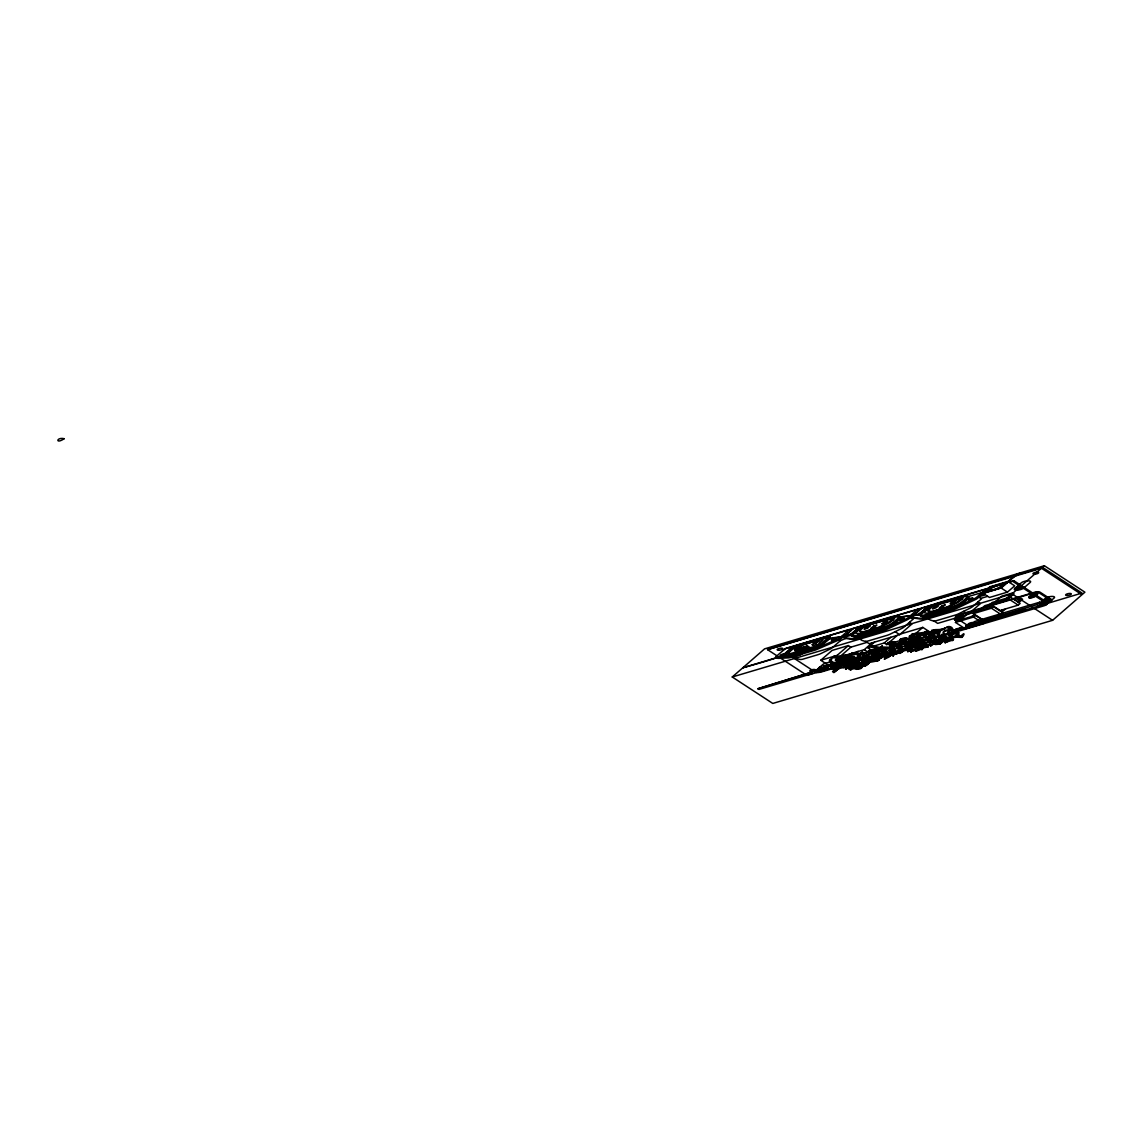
<?xml version="1.0" encoding="UTF-8"?>
<svg xmlns="http://www.w3.org/2000/svg" width="1142" height="1142" viewBox="0 0 1142 1142"><rect width="100%" height="100%" fill="white"/><g stroke="black" fill="none" stroke-linecap="round" stroke-linejoin="round"><path stroke-width="1.5" d="M881.367 654.209L877.955 654.138L883.223 652.767L880.982 653.852L881.895 654.809L890.203 652.482M941.879 640.205L938.738 641.733C938.71 643.517 948.474 637.907 940.594 642.489C938.753 644.745 933.371 640.962 935.369 644.516L939.98 644.088L945.305 640.02L949.373 639.92L945.105 642.718L948.731 641.319A2.698 0.814 -11.2 0 1 950.772 640.79C959.437 637.693 944.377 641.519 952.614 638.15C955.726 636.537 958.666 637.55 961.978 637.35C963.777 635.651 965.661 631.597 961.849 635.423L961.364 636.708C957.01 634.652 954.241 638.278 948.702 638.007M890.275 649.041C895.471 653.838 897.855 648.813 901.852 651.582C896.227 654.68 899.496 650.383 897.883 651.183M936.354 631.883L934.641 633.539L938.881 633.796L937.168 635.237L939.224 638.407C943.877 639.477 937.796 636.308 942.593 636.451M845.922 658.606L844.852 660.775L853.045 660.733L848.634 660.676L850.59 662.146L855.644 663.102L847.421 666.657L858.199 664.673L851.247 665.757L850.833 664.901M835.23 671.225C833.717 674.451 831.091 669.883 835.045 670.768M941.265 642.76L940.18 643.945M851.875 657.564L848.463 656.579L852.846 652.896L847.378 655.722L840.127 656.365L836.972 657.721L833.346 656.778L832.19 657.749L838.742 657.949L846.964 656.15L846.393 657.892L847.207 658.392L857.042 660.076L854.387 660.247L853.759 661.418L855.301 660.704L859.141 661.532L854.473 662.003L851.604 660.947M898.297 651.925L891.445 651.54L889.09 650.298L890.632 648.756L888.091 648.67L895.728 645.316L893.786 647.671L891.388 648.57L894.629 649.284L895.371 650.512L892.701 650.612M859.055 662.274L858.17 663.045L863.067 664.03L856.1 667.927L849.691 668.47L851.704 666.771L848.877 669.312L850.819 669.911L851.889 668.869M841.725 659.105L836.358 659.205L835.273 660.147C840.455 662.517 832.033 664.087 831.076 660.09C833.489 657.292 829.121 659.562 829.263 661.261C832.547 662.06 831.761 665.458 828.393 665.029C815.488 666.914 834.288 665.729 820.998 668.156A12.548 3.797 -11.2 0 1 820.013 667.67L819.142 667.528L820.356 668.398A12.119 3.669 -11.2 0 1 821.755 668.841C824.738 667.984 828.378 665.186 832.404 666.471M920.395 634.452C916.426 638.135 911.502 633.981 909.332 636.265C909.946 638.307 914.928 636.508 914.799 639.948C910.788 641.533 911.002 635.651 914.328 639.334M880.168 648.413C879.897 650.854 868.805 650.183 876.456 652.724C879.454 655.394 878.084 650.712 878.983 649.912M1041.19 604.361C1039.134 607.287 1047.499 602.819 1041.218 604.503C1046.886 601.02 1043.874 606.017 1042.146 604.646M846.236 666.585L842.568 665.044L832.261 665.101L835.23 663.802L840.855 663.987L837.885 662.046L839.413 660.633M836.858 662.303L833.018 663.688L830.006 661.032L830.677 659.534L829.734 660.162M911.202 638.706L910.973 640.02C919.296 641.376 908.161 644.288 908.604 639.706C907.433 638.407 910.145 642.575 907.976 643.788M880.525 647.228A4.896 1.485 -11.2 0 1 878.826 647.3L872.502 645.673L871.746 647.457L879.14 648.428L873.03 650.883L868.534 650.697L878.141 648.442M940.58 630.541L939.795 631.754L939.295 631.212C953.927 625.388 932.714 632.525 932.043 630.784C936.026 629.456 934.713 633.953 931.901 633.796L934.127 632.582M962.263 634.981L963.077 634.367L961.978 637.35M908.275 645.758C913.215 646.829 915.713 643.303 909.118 644.987L907.704 648.513L910.174 646.743M887.662 656.379L890.246 656.008L886.378 657.192L888.176 656.079L887.734 655.251L894.728 652.881L882.509 654.437M901.852 648.099L900.367 649.113C904.878 648.37 904.807 650.455 907.076 649.256M907.362 644.473C905.563 647 903.65 645.073 906.305 643.403A12.933 3.911 -11.2 0 0 906.12 642.632C910.074 638.392 903.993 646.486 901.452 644.302M857.385 651.925L852.946 654.209L861.382 654.437L863.052 656.25L861.71 657.621L866.735 655.736L868.962 656.122L868.719 656.85C868.077 657.464 860.968 665.843 866.464 660.975M887.134 648.984C886.178 651.383 874.829 652.425 882.181 650.398L883.251 649.47L879.925 649.984L879.14 648.813L887.177 648.513L880.482 650.74M865.436 662.346C866.378 659.448 879.112 655.951 870.318 656.55C867.206 658.491 871.403 658.363 872.174 656.365M950.886 634.338C959.266 633.582 940.123 640.091 954.883 636.451M859.326 654.552L857.813 656.108L860.654 658.449C865.522 659.462 862.524 661.903 859.569 659.391C855.758 658.063 863.609 656.336 858.884 655.165M952.342 635.651L948.245 635.009L951.172 634.267M848.035 655.751C860.012 660.79 839.113 658.092 850.533 654.652M918.739 642.404C917.326 643.845 919.753 647.971 921.78 645.159L921.637 644.017L927.261 642.775L925.805 642.646M927.875 645.587L931.101 644.302L930.387 645.558A7.509 2.27 -11.2 0 0 930.359 645.887L932.8 643.86M858.156 655.793C857.385 656.978 860.697 657.892 854.088 658.72L853.031 657.135L848.734 656.222M958.095 633.81C944.149 630.241 971.485 632.911 951.771 634.181M916.212 637.079L917.554 638.235M927.775 637.265L924.52 638.007C922.765 633.667 931.358 634.809 932.372 632.04C929.731 635.109 927.333 631.669 926.633 634.181C912.515 637.793 936.297 627.158 923.735 632.425C919.795 633.296 914.913 632.682 911.43 634.624C915.17 632.582 930.43 635.923 920.381 638.935C916.869 638.107 922.793 635.466 918.91 636.408C919.467 636.28 916.798 638.892 918.553 638.392L919.396 639.506L916.883 640.662L916.426 639.691M940.851 641.319L939.723 642.389M858.898 663.174L857.97 664.244C850.076 665.415 864.351 660.433 858.17 663.045M907.419 649.198L910.859 649.184L911.844 648.199L905.292 648.556L908.604 646.986M912.173 647.957L910.859 649.184M889.961 643.874L889.247 645.13L892.287 645.673L889.018 648.056L880.211 647.985L882.409 645.758L879.911 647.928M857.742 667.485C865.665 666.714 859.212 670.226 855.886 668.969A4.054 1.228 -11.2 0 0 855.858 668.741L851.247 668.855L850.819 669.911M903.065 642.489L898.868 645.687L901.138 646.358C901.195 647.728 894.4 648.442 898.968 646.144M911.031 649.027L915.698 649.284L910.702 651.882L913.215 650.355M893.658 653.809L875.771 655.537L872.459 654.48L874.401 652.924L872.188 653.224L870.575 651.982L869.19 652.981L869.262 654.68L863.766 656.236L863.323 654.095L868.034 652.182L863.281 652.824L862.281 651.625L860.083 654.209L854.145 654.409L858.199 651.354L852.946 654.209M863.923 664.03L862.81 665.343L867.206 664.544L869.476 662.831L864.394 666.014L866.735 665.087L865.964 665.129M933.913 641.676L932.6 641.576L934.998 640.733L931.786 641.747L932.357 640.748L930.345 639.948L932 638.135L927.575 637.179L929.945 636.337L928.674 635.266L929.759 634.338L933.271 635.337L934.513 634.295M872.003 659.762L872.202 660.49L879.026 660.033M954.055 632.425C951.871 636.779 944.334 632.368 949.958 630.684L954.298 630.969L961.493 627.686L957.81 629.385L955.825 628.985L959.594 628.129M867.977 664.444C852.075 663.259 884.393 662.017 878.897 658.534M780.229 655.437L780.286 655.365A4.754 1.442 -11.2 0 1 783.412 653.881L784.497 653.781M831.533 640.191L831.604 640.12A4.754 1.442 -11.2 0 1 834.716 638.635L835.987 638.606M899.896 619.92L899.953 619.849A4.754 1.442 -11.2 0 1 903.079 618.364L904.336 618.336M968.302 599.593L968.359 599.521A4.754 1.442 -11.2 0 1 971.485 598.037L972.756 598.008M919.524 639.006C914.528 641.904 918.268 642.118 921.266 639.677M926.076 632.083L921.137 633.839L911.43 634.624M941.451 634.552C947.489 632.953 941.151 634.438 942.107 635.737L946.275 636.694L940.508 637.05M925.605 646.229C919.767 648.499 907.019 654.908 922.979 648.528M845.237 663.802L844.252 664.658L847.621 667.085L843.31 667.499L844.381 666.428M933.671 640.648L940.223 638.992L934.384 641.533L942.121 639.663L944.091 640.162L941.85 640.234L942.507 639.663M930.816 646.015L936.911 641.419L932.886 641.79M840.869 663.973L842.91 661.903M944.263 635.266C941.136 638.278 945.39 633.125 945.662 636.18M835.987 638.778L836.001 638.763A4.754 1.442 -11.2 0 1 832.818 640.305L831.604 640.348M904.336 618.507L904.278 618.564A4.754 1.442 -11.2 0 1 901.181 620.02L899.925 620.063M972.77 598.165L972.698 598.237A4.754 1.442 -11.2 0 1 969.587 599.693L968.402 599.764M844.68 663.088C839.341 664.872 844.652 663.788 847.25 664.187C852.746 661.061 852.617 666.014 844.252 664.658M850.647 667.927L849.048 668.413M856.429 663.516C857.456 663.174 863.652 666.257 858.184 664.63M890.103 652.467L897.198 652.71L889.961 655.522L892.416 655.222L893.058 656.093L893.915 654.766M949.088 640.348L945.105 642.718M908.447 648.642L911.045 646.586L916.997 648.028L918.197 649.256L920.238 647.885L919.239 647.314M897.198 652.71L889.961 655.522M920.937 639.963C926.704 639.377 919.353 640.377 920.994 641.861C914.97 641.847 920.909 643.588 923.136 640.962M842.939 658.606L837.486 661.618L837.486 662.96L840.74 663.459M900.453 652.453L903.707 650.869M859.498 663.102L861.582 663.773L860.711 665.272M944.819 630.669C947.417 631.854 953.185 627.957 947.703 630.013C944.149 629.699 942.935 632.782 944.248 633.639M867.221 660.804L868.434 659.719M885.807 657.678L884.279 659.177L889.175 656.95M929.788 644.017L927.504 645.03L925.705 644.216C921.894 649.041 908.661 646.757 918.396 644.045M872.988 654.209L869.19 652.981M905.52 643.688L900.296 645.173C913.457 639.62 900.024 636.551 906.191 641.176M904.407 642.218L903.065 643.431M844.88 661.917L847.692 662.546L845.237 661.518L844.223 662.803L844.966 663.559L841.797 664.259M921.837 649.912C922.75 645.787 929.345 648.799 928.232 645.416M823.311 666.1L829.477 665.615L831.048 664.273M933.228 635.423C938.41 637.336 930.858 636.965 929.245 635.095L928.674 635.266M922.379 641.618C926.904 639.934 921.623 644.959 918.396 642.703M877.955 660.961L870.746 660.975L874.287 659.005L879.126 659.848L876.899 658.834L881.239 658.235L877.441 658.263L881.624 656.464L887.734 656.122L884.322 657.178L885.878 657.564L884.593 658.734M861.339 668.07L862.795 666.443L856.514 669.355L857.014 667.913L860.411 666.1L865.665 666.014M909.146 650.34C904.236 654.066 914.713 647.742 911.33 650.697C911.673 650.597 915.87 650.041 910.702 651.882M916.141 644.473L915.727 645.587L919.281 645.915M833.803 672.652L839.07 668.37M842.496 658.42L840.198 660.219L835.901 660.347M867.149 659.476C862.667 659.676 857.542 664.13 865.136 662.803A17.958 5.425 -11.2 0 0 868.962 661.161L879.954 656.436L873.644 657.564L872.759 657.135L873.43 656.522M856.429 653.295L856.885 652.367M847.164 667.756L845.565 669.212L849.591 667.128M938.581 633.996L939.181 636.722L940.423 637.464M732.25 676.992L764.583 648.856L1044.359 565.733L1084.9 592.184L1052.581 620.32L772.791 703.443L732.25 676.992L1012.04 593.869L1044.359 565.733M819.185 671.753L806.966 675.379L767.538 649.641L1042.532 567.331L1081.974 593.055L824.881 670.054M797.145 651.611L794.604 649.955L797.487 647.457L800.742 646.486L802.84 647.857M794.604 649.955L797.873 648.984L800.742 646.486M792.391 654.594L799.086 648.77A4.925 1.485 -11.2 0 1 805.495 646.872A4.925 1.485 -11.2 0 1 807.908 648.442L801.213 654.266M802.398 650.055L801.213 649.284L804.082 646.772L807.351 645.815L810.263 647.714M757.86 688.74L811.762 672.11L812.833 672.809L811.748 673.751L758.93 689.44L757.86 688.74L811.762 672.11M801.213 649.284L804.468 648.313L807.351 645.815M814.603 646.286L812.205 644.73L815.074 642.232L818.329 641.262L820.199 642.475M812.205 644.73L815.459 643.76L818.329 641.262M849.148 629.756L840.041 637.693A11.12 3.369 -11.2 0 1 836.915 639.506L815.516 648.713A11.12 3.369 -11.2 0 1 812.547 649.769L789.122 656.736A2.798 0.842 -11.2 0 1 787.095 657.078L777.431 657.564A2.798 0.842 -11.2 0 1 775.975 656.664L785.011 648.813L849.148 629.756L850.761 630.798M843.224 636.779A2.37 0.714 -11.2 0 0 843.852 636.822L853.417 628.485L862.253 625.859M845.779 638.435L840.426 640.662L832.361 647.671A11.12 3.369 -11.2 0 1 830.048 649.113L821.198 653.424A11.12 3.369 -11.2 0 1 817.401 654.851L802.954 659.148A2.798 0.842 -11.2 0 1 799.757 659.419L797.83 658.934A2.798 0.842 -11.2 0 1 797.473 658.791L793.918 656.464M857.813 660.618L856.157 662.06L833.746 668.727L820.77 660.262L832.09 650.412L848.378 645.573L850.833 647.171L867.121 642.332M819.142 667.528L821.098 666.742A12.548 3.797 -11.2 0 0 822.083 667.213L823.582 667.513M816.302 670.197L822.997 664.373A4.925 1.485 -11.2 0 1 829.406 662.474A4.925 1.485 -11.2 0 1 831.819 664.044L825.124 669.869M867.021 626.715L864.151 629.213L867.406 628.243L870.275 625.745L867.021 626.715L868.248 627.515M832.746 657.15C834.402 654.552 837.314 658.42 840.298 656.079M820.77 660.262L837.057 655.422L848.378 645.573M822.668 668.313L824.895 666.5M873.63 626.03L870.746 628.528L874.015 627.572L876.885 625.074L873.63 626.03L874.858 626.83M839.413 656.864C842.796 654.123 848.592 656.108 852.689 652.938M837.057 655.422L839.513 657.021L850.833 647.171M830.648 667.328L831.761 666.357L840.598 666.528L838.956 667.485L830.648 667.328L835.573 667.627L829.577 668.741L835.045 667.413M833.689 664.658L834.545 663.916L833.332 664.159M840.112 660.404C835.687 663.031 843.838 662.289 844.266 660.447L841.211 658.02L844.195 657.335M884.607 621.491L881.738 623.989L884.993 623.018L887.862 620.52L884.607 621.491L885.835 622.29M841.211 658.02C847.107 660.047 842.882 656.893 846.55 656.636M847.121 657.078L848.192 656.136M829.492 668.798L836.986 668.455C836.201 672.695 831.305 667.342 837.286 669.212M845.366 659.89L844.809 659.248L846.622 658.02M843.381 661.218L844.195 660.519L839.541 660.904M841.797 663.702L842.81 662.303M844.166 666.742L845.451 665.015M847.25 664.187L848.42 662.945M857.228 655.936L859.027 654.552M839.513 657.021L864.266 649.67L872.103 642.846M855.929 658.077L858.513 656.964M905.006 648.185L903.351 649.641L880.939 656.293L867.963 647.828L874.515 642.118M853.231 660.918C856.186 657.478 845.451 661.204 846.236 659.134M854.773 661.718L855.9 660.747M861.639 657.492L863.038 656.336M856.043 662.76L852.289 664.458M919.182 610.47L917.568 609.428L908.204 617.579A11.163 3.369 -11.2 0 1 905.706 619.121L886.178 628.328A11.163 3.369 -11.2 0 1 882.552 629.685L853.716 638.25A2.798 0.842 -11.2 0 1 850.761 638.578L844.423 637.621A2.798 0.842 -11.2 0 1 843.909 636.765M856.214 663.688L857.085 662.945M861.582 660.504L862.595 659.534M863.795 659.605L864.951 657.792L866.692 658.163M867.121 657.449L868.919 656.25M865.879 658.863L867.549 657.892M867.963 647.828L884.251 642.989L890.803 637.279M864.009 661.275L867.463 659.691M889.147 644.588L893.115 645.444L894.928 644.773L887.22 643.688L888.533 642.66M887.22 643.688L892.644 643.531L888.219 642.932L889.761 641.932L894.671 641.661L894.414 643.174L896.184 643.474L901.281 642.289L896.27 644.716L897.798 644.088M856.157 662.06L855.144 661.404L873.787 655.879L876.571 653.452M884.251 642.989L886.706 644.588L897.327 635.352M865.65 641.361L869.219 643.703L899.682 634.652L911.973 623.96L909.46 622.319M879.126 653.438C875.957 655.951 872.831 650.226 868.534 650.697M935.426 606.388L932.557 608.886L935.812 607.915L938.695 605.417L935.426 606.388L936.654 607.187M889.275 647.543L892.202 645.815M899.211 645.159L903.179 642.175L901.395 641.875A3.754 1.128 -11.2 0 0 899.996 641.947L903.679 640.662C900.91 644.259 908.447 639.905 900.21 639.463C901.067 638.378 910.06 636.479 905.078 638.878M890.503 648.927L891.702 647.814L889.461 648.085M881.239 658.235L882.723 656.907L878.883 657.435M942.036 605.703L939.167 608.215L942.421 607.244L945.291 604.746L942.036 605.703L943.263 606.502M884.322 657.178L887.234 655.965M892.444 650.383L894.343 649.67M888.076 656.222L888.947 654.937M908.033 639.734C911.316 636.722 908.575 638.949 911.116 640.062M886.706 644.588L911.459 637.236L922.779 627.386L932.3 633.596L920.98 643.446L902.337 648.984L903.351 649.641M953.028 601.163L950.158 603.661L953.413 602.69L956.282 600.192L953.028 601.163L954.255 601.962M905.363 644.688L907.262 641.847M896.556 654.18C899.325 653.024 892.073 654.109 893.23 656.022M907.704 647.771C903.75 646.872 906.206 646.914 907.59 644.873M918.139 636.522L919.167 635.637M918.625 638.421L916.798 639.235L914.999 638.464L920.723 634.581M917.383 638.349L919.11 636.993M897.484 653.195L900.324 653.324L901.994 652.039M917.426 645.187L916.412 643.246L909.931 643.403L917.326 641.49M927.004 633.325L933.457 631.098L932.343 632.754M917.611 642.061L920.495 641.176M931.515 630.398C935.426 628.757 940.194 630.612 944.42 628.3M911.701 648.199L912.743 647.3M920.466 640.605L922.679 640.105M910.731 650.94L912.087 649.898M928.132 636.28L929.088 635.437M987.216 589.9L985.989 589.101L976.61 597.252A11.163 3.369 -11.2 0 1 974.112 598.793L954.598 608.001A11.163 3.369 -11.2 0 1 950.972 609.357L922.136 617.922A2.798 0.842 -11.2 0 1 919.167 618.25L912.843 617.294A2.798 0.842 -11.2 0 1 912.33 616.437L921.837 608.158L930.673 605.531M955.697 616.552L956.525 615.838A4.183 1.27 -11.2 0 1 958.823 614.753L1034.566 592.255A4.183 1.27 -11.2 0 1 1039.848 592.056L1051.454 599.621A4.183 1.27 -11.2 0 1 1051.354 600.621L1050.526 601.334M1008.529 581.278L989.9 586.802L982.32 593.397L1000.963 587.859L1017.065 573.841M930.459 639.049L931.715 638.035M954.669 618.964L957.496 616.494A3.141 0.942 -11.2 0 1 961.578 615.281A3.141 0.942 -11.2 0 1 963.106 616.28L960.279 618.75M985.261 592.527L990.999 587.53L1006.702 582.863M943.792 628.842L945.305 627.9L944.263 629.171M938.781 633.91L939.952 632.854L936.154 632.939M946.333 627.729C947.946 625.588 951.729 626.501 952.628 628.614C951.543 631.398 961.778 628.186 951.543 630.512C951.985 626.772 941.536 625.759 950.401 629.185M942.935 632.297L944.805 630.955M955.454 622.419L957.367 620.763L975.454 615.395L985.261 621.79L983.348 623.461L965.276 628.828L955.454 622.419L973.541 617.051L975.454 615.395M937.867 639.577C938.339 640.505 937.354 640.89 934.384 641.533M960.879 619.721L966.56 614.781M934.07 621.034L937.639 623.375L968.102 614.325L980.378 603.633L977.88 601.991M1008.4 581.735L990.442 587.059L983.205 593.369L1001.163 588.03L1008.4 581.735L1014.681 585.832L1007.444 592.127L989.486 597.466L983.205 593.369L977.837 598.051A11.163 3.369 -11.2 0 1 975.339 599.593L955.825 608.8A11.163 3.369 -11.2 0 1 952.2 610.156L923.364 618.721A2.798 0.842 -11.2 0 1 920.395 619.05L914.071 618.093A2.798 0.842 -11.2 0 1 913.486 617.908L912.258 617.108M968.416 614.053L993.369 606.573L1003.19 612.968L1001.277 614.639L983.191 620.006L973.384 613.611L975.297 611.941M971.956 616.437L974.412 614.282M944.648 640.79L945.576 639.977M978.794 610.899L984.789 605.688L990.442 604.004M1009.485 582.449L1013.796 580.65L1047.514 602.648A4.896 1.485 -11.2 0 1 1047.4 603.818L1046.486 604.603M990.314 604.118L992.227 602.448L1010.313 597.08L1020.12 603.476L1018.207 605.146L1000.121 610.513L990.314 604.118L1008.4 598.736L1014.025 593.712L1012.797 592.912L1001.72 596.195L995.724 601.406M965.818 626.173L968.644 623.703A3.141 0.942 -11.2 0 1 972.727 622.49A3.141 0.942 -11.2 0 1 974.269 623.503L971.428 625.959M954.812 636.265L956.04 635.28L957.653 635.766M957.424 635.209C960.85 632.611 957.339 637.921 961.75 635.866M989.871 607.615L992.355 605.446M971.956 623.96L974.825 621.462L1039.991 602.105L1042.446 603.704L1039.563 606.202L1037.107 604.603L971.956 623.96L974.412 625.559M970.928 625.445L1024.831 608.814L1025.887 609.5L1024.817 610.442L971.999 626.13L970.928 625.445L1024.831 608.814M973.384 613.611L991.456 608.229L993.583 606.245M1014.696 588.544L1021.391 582.72A4.925 1.485 -11.2 0 1 1027.814 580.821A4.925 1.485 -11.2 0 1 1030.227 582.391L1023.532 588.216M1006.801 598.122L1012.797 592.912M983.947 620.934L985.946 619.192M1000.635 611.313L1002.291 609.871M1001.862 612.112L1005.545 608.9M1017.579 601.82L1021.376 598.508L1022.604 599.307L1018.807 602.619M1029.156 596.809L1031.983 594.34A3.141 0.942 -11.2 0 1 1036.065 593.126A3.141 0.942 -11.2 0 1 1037.593 594.125L1034.766 596.595M1037.107 604.603L1039.991 602.105M1042.261 600.977L1045.301 598.322A4.925 1.485 -11.2 0 1 1051.725 596.424A4.925 1.485 -11.2 0 1 1054.137 597.994L1051.083 600.649M1040.219 604.089L1043.046 601.62A3.141 0.942 -11.2 0 1 1047.128 600.421A3.141 0.942 -11.2 0 1 1048.656 601.42L1045.829 603.875M908.889 642.989L907.333 644.345L909.118 644.987M829.948 665.272L830.677 664.63M951.315 638.606L952.214 639.52M906.534 645.187L906.805 646.415M950.487 634.352L949.759 634.467M900.082 646.343L898.397 646.643M898.197 650.583L897.269 651.711M824.681 667.342L823.168 669.084M860.925 652.767L862.196 653.766L866.949 653.11M915.513 651.068L925.662 646.343L914.628 647.443L919.153 648.827M907.562 651.697C913.985 649.769 897.541 649.998 902.794 651.668M907.604 649.17L906.091 649.57M900.367 649.113L902.094 648.513L901.823 647.5L897.455 648.842L903.964 650.597L912.515 649.455L914.628 650.212M934.442 643.688L935.755 643.888C937.396 644.787 937.382 640.576 939.009 642.632M949.416 636.494L948.674 638.007M841.683 663.259L842.425 662.003L845.237 661.518M918.082 638.906L915.284 640.719L916.598 642.104M878.926 652.553L875.1 650.555M837.928 661.789L839.099 661.289M909.332 636.265L914.414 637.207L919.967 635.252M837.072 669.997L836.001 670.911M943.863 640.419L939.466 642.532M879.611 648.085L879.611 648.085A4.896 1.485 -11.2 0 1 877.741 648.242L871.432 646.615M903.336 639.163L900.01 639.463M862.81 664.316L860.954 665.072M901.423 651.383L898.925 651.383M860.597 665.244L857.185 666.985L850.947 667.67M935.826 642.361L932.529 643.132C929.688 641.875 924.221 640.476 927.39 637.593M885.778 650.911L883.08 651.682L886.62 651.297L884.508 650.94M927.49 645.758L926.833 646.058L927.932 647.371M887.177 652.981C888.019 650.54 882.309 653.952 887.091 652.967M905.834 642.446L907.005 642.032M951.928 639.777L952.656 639.52L952.614 640.662M933.299 635.295L934.47 634.11L931.901 633.796M955.597 619.307L954.712 620.12L957.553 619.978L959.309 618.479L955.654 619.092L958.466 619.235L955.711 619.407L956.682 619.535M923.35 637.821L921.451 637.993C918.311 636.793 923.821 634.467 919.296 635.566M913.985 644.716L909.888 644.773M894.5 646.886L892.459 647.585L893.886 647.528M1032.968 597.009L1033.724 596.21L1031.44 596.238L1029.156 598.008L1032.925 597.195L1030.07 597.223M845.737 669.055C850.49 666.428 838.77 667.756 838.014 669.283M1017.351 588.787L1016.351 589.643L1020.091 588.715M818.828 670.482L817.957 671.31L821.683 670.383M904.892 641.076L903.45 640.862M903.55 639.049L906.034 638.264M959.194 628.485L960.408 628.628M947.66 638.421L945.091 639.905L942.093 638.449L947.831 637.136L946.504 638.92L943.663 637.993M958.366 619.192L956.839 619.506M879.611 656.307L870.033 660.233A17.958 5.425 -11.2 0 1 866.221 661.86L865.879 661.96M851.218 665.729L848.506 665.729M1044.002 604.332L1042.232 604.675M921.637 644.017L920.381 644.388L920.709 646.101M899.996 641.947L902.594 641.604M833.517 669.583L835.159 670.925L832.504 671.61M914.114 640.833C912.558 641.975 908.832 642.104 911.33 640.12M983.904 592.027L967.902 596.638A5.567 1.684 -11.2 0 0 962.278 597.138L938.638 604.161A22.312 6.752 -11.2 0 0 926.376 609.942L920.923 614.696A5.567 1.684 -11.2 0 0 920.438 615.567M767.538 649.641L1041.461 568.259L1080.889 593.997M863.78 625.216L786.995 648.028A4.896 1.485 -11.2 0 0 784.311 649.298M894.514 616.08L932.2 604.889M962.934 595.753L989.543 587.845M1008.943 582.092L1013.796 580.65M895.499 615.981L917.568 609.428M963.905 595.653L985.989 589.101M849.491 629.984L852.86 628.985M917.911 609.657L921.266 608.657M986.331 589.329L988.644 588.644M797.23 646.401L819.057 639.92A2.798 0.842 -11.2 0 1 822.026 639.606A2.798 0.842 -11.2 0 1 822.526 640.462L818.086 644.316A11.12 3.369 -11.2 0 1 811.976 647.2L791.649 653.253A2.798 0.842 -11.2 0 1 788.665 653.567A2.798 0.842 -11.2 0 1 788.166 652.71L792.605 648.842A11.12 3.369 -11.2 0 1 798.715 645.958M742.928 667.713L783.498 655.651M912.358 618.721L914.328 618.136M980.764 598.394L987.43 596.409M900.381 634.038L922.779 627.386M1015.281 600.321L1021.376 598.508M1041.661 604.375L1048.242 602.419A4.183 1.27 -11.2 0 0 1050.64 600.335L1039.034 592.769A4.183 1.27 -11.2 0 0 1033.738 592.969L957.995 615.467A4.183 1.27 -11.2 0 0 955.597 617.551L967.203 625.131A4.183 1.27 -11.2 0 0 972.499 624.931M833.289 668.427L821.498 671.924A4.896 1.485 -11.2 0 1 815.302 672.153L792.091 657.007M856.914 661.404L878.798 654.908M922.85 641.818L1043.802 605.874A4.896 1.485 -11.2 0 0 1046.614 603.433L1012.897 581.435M972.113 624.06L969.544 623.932L972.541 623.446M926.762 633.653L924.577 634.138L923.378 633.239M869.405 654.138L864.851 655.294L864.051 653.781M889.604 647.257L881.595 646.986M924.663 645.13L921.123 645.744M856.6 657.492L855.158 657.778L854.102 656.207L849.805 655.28M915.541 642.204L911.102 642.589M877.199 654.509L873.616 653.652M871.375 657.064L870.147 656.693M887.448 652.225L885.949 652.082M861.025 653.31L855.387 653.567M938.738 641.733L941.85 640.234M844.024 657.478L846.251 658.349M857.199 665.529L848.335 667.242L848.52 668.056M939.795 631.754L935.741 632.011L935.826 633.225M850.305 665.358C852.146 665.843 858.584 662.917 854.487 662.046M936.126 638.721L934.713 637.921M898.783 616.409L900.31 617.408A5.582 1.684 -11.2 0 1 900.182 618.75L894.857 623.389A22.312 6.752 -11.2 0 1 882.595 629.171L859.641 635.994A5.582 1.684 -11.2 0 1 852.574 636.251L850.947 635.266L829.349 638.349M910.131 649.127L907.904 649.156M900.196 643.217C893.529 646.401 894.272 641.262 888.219 642.932M953.727 632.854L949.43 633.168L948.988 630.941M906.976 644.802L905.706 644.388M967.203 596.081L968.73 597.08A5.582 1.684 -11.2 0 1 968.587 598.422L963.263 603.062A22.312 6.752 -11.2 0 1 951.015 608.843L928.046 615.666A5.582 1.684 -11.2 0 1 920.994 615.938L919.339 614.853L899.753 617.008A5.567 1.684 -11.2 0 0 893.872 617.465L870.218 624.488A22.312 6.752 -11.2 0 0 857.97 630.27L852.503 635.023A5.567 1.684 -11.2 0 0 852.032 635.937M919.339 614.853L899.753 617.008A5.567 1.684 -11.2 0 0 892.373 616.851L869.119 623.76A22.312 6.752 -11.2 0 0 856.857 629.556L851.404 634.31A5.567 1.684 -11.2 0 0 852.389 636.008A5.567 1.684 -11.2 0 0 858.313 635.38L881.567 628.457A22.312 6.752 -11.2 0 0 893.815 622.675L899.282 617.922A5.81 1.756 -11.2 0 0 899.739 617.008M863.866 658.734L866.849 659.733M905.406 649.627L903.194 649.099M850.59 663.588L847.964 663.559M909.175 647.999L912.786 647.271M917.183 647.157L915.042 646.957M864.637 662.189L861.753 661.304M907.947 648.056L907.105 647.957M892.444 644.074L890.846 643.874M839.77 663.973L835.087 663.83M935.255 635.994L933.828 635.509M839.47 666.514L837.186 666.328M926.191 643.717L923.607 643.431L928.66 642.161L930.273 643.531L926.433 645.958L924.635 645.159M916.541 642.132L918.296 643.317M877.998 650.769L882.181 650.398M931.943 641.376L928.846 640.505L927.561 638.706A4.454 1.342 -11.2 0 1 927.204 637.693M780.314 655.608L781.513 655.537A4.754 1.442 -11.2 0 0 783.198 654.966M928.203 636.537L925.591 637.079L925.791 634.909M871.974 658.006L871.203 657.207M900.867 648.685L898.74 648.242M960.351 598.594L936.326 605.06A8.508 2.57 -11.2 0 0 931.658 607.258L927.961 610.827L931.729 611.455L945.362 607.43A8.508 2.57 -11.2 0 0 948.331 606.302L955.854 602.605A8.508 2.57 -11.2 0 0 957.553 601.52L960.408 598.636L961.678 599.464M893.272 619.792L889.718 618.921L867.906 625.388A8.508 2.57 -11.2 0 0 863.238 627.586L859.498 630.926L861.91 632.697M859.598 631.198L863.323 631.783L876.956 627.757A8.508 2.57 -11.2 0 0 879.911 626.63L887.434 622.932A8.508 2.57 -11.2 0 0 889.147 621.848L892.03 618.993M1001.505 585.275L1002.419 585.875M1012.04 593.869L1052.581 620.32M1001.163 588.03L1007.444 592.127M1008.4 598.736L1018.207 605.146M989.9 586.802L990.999 587.53M1023.746 609.742L1024.817 610.442M990.1 589.814L991.256 590.571M978.88 597.152L981.478 598.851L972.541 606.63A11.163 3.369 -11.2 0 1 970.3 608.044L958.823 613.697A11.163 3.369 -11.2 0 1 954.926 615.181L936.44 620.677A2.798 0.842 -11.2 0 1 933.142 620.92L930.487 620.092A2.798 0.842 -11.2 0 1 930.23 619.978L926.762 617.722M991.456 608.229L1001.277 614.639M973.541 617.051L983.348 623.461M963.577 611.37L968.102 614.325M927.961 610.827L930.316 612.369M917.74 611.727L909.432 618.379A11.163 3.369 -11.2 0 1 906.919 619.92L887.405 629.128A11.163 3.369 -11.2 0 1 883.78 630.484L854.944 639.049A2.798 0.842 -11.2 0 1 851.975 639.377L845.651 638.421A2.798 0.842 -11.2 0 1 845.066 638.235L843.838 637.436M910.459 617.479L913.072 619.178L904.121 626.958A11.163 3.369 -11.2 0 1 901.894 628.371L890.403 634.024A11.163 3.369 -11.2 0 1 886.52 635.509L868.02 641.005A2.798 0.842 -11.2 0 1 864.722 641.247L862.067 640.419A2.798 0.842 -11.2 0 1 861.825 640.305L858.356 638.035M911.459 637.236L920.98 643.446M895.157 631.683L899.682 634.652M849.063 632.283L841.254 638.492A11.12 3.369 -11.2 0 1 838.142 640.305L816.744 649.513A11.12 3.369 -11.2 0 1 813.761 650.569L790.35 657.535A2.798 0.842 -11.2 0 1 788.323 657.878L778.658 658.363A2.798 0.842 -11.2 0 1 777.131 658.135L775.918 657.335M864.266 649.67L873.787 655.879M839.17 639.834L840.426 640.662M827.35 637.607L828.807 638.564A3.512 1.056 -11.2 0 1 828.721 639.406L821.997 645.244A13.961 4.225 -11.2 0 1 814.332 648.87L789.222 656.336A3.512 1.056 -11.2 0 1 784.782 656.493L783.341 655.551A254.538 76.971 -11.2 0 1 742.971 667.756M815.459 643.76L817.258 644.93M804.468 648.313L805.667 649.084M797.873 648.984L800.414 650.64M785.61 655.251L786.895 656.093M810.692 673.052L811.748 673.751M908.118 646.401L906.377 646.343M898.112 646.886C893.03 647.657 895.942 645.002 898.954 645.515M822.925 637.778A3.512 1.056 -11.2 0 1 826.651 637.379A3.512 1.056 -11.2 0 1 827.265 638.449L820.556 644.302A13.961 4.225 -11.2 0 1 812.89 647.928L787.78 655.38A3.512 1.056 -11.2 0 1 784.054 655.779A3.512 1.056 -11.2 0 1 783.426 654.709L790.15 648.856A13.961 4.225 -11.2 0 1 797.801 645.244L825.737 637.079A3.469 1.056 -11.2 0 1 829.435 636.679A3.469 1.056 -11.2 0 1 830.048 637.736L822.625 644.202A13.961 4.225 -11.2 0 1 814.96 647.828L788.108 655.808A3.469 1.056 -11.2 0 1 784.411 656.193A3.469 1.056 -11.2 0 1 783.797 655.137L791.235 648.67A13.961 4.225 -11.2 0 1 798.886 645.044M799.086 653.495A2.727 0.828 -11.2 0 1 796.559 653.595M822.997 669.098A2.727 0.828 -11.2 0 1 820.47 669.198M1048.956 599.878A2.727 0.828 -11.2 0 1 1046.429 599.964M1021.405 587.445A2.727 0.828 -11.2 0 1 1018.878 587.545M783.041 650.526A4.896 1.485 -11.2 0 1 784.054 649.641M784.625 656.222A3.469 1.056 -11.2 0 1 784.911 655.865L792.334 649.398A13.961 4.225 -11.2 0 1 800 645.772L826.851 637.793A3.469 1.056 -11.2 0 1 830.334 637.379M1006.644 582.863A206.288 62.382 -11.2 0 1 1019.749 573.07M845.009 635.237A2.37 0.714 -11.2 0 1 845.765 635.152M912.487 616.295A2.455 0.742 -11.2 0 1 911.858 616.266M913.714 614.653A2.455 0.742 -11.2 0 1 914.485 614.567M845.537 635.337A2.37 0.714 -11.2 0 1 844.923 635.309M851.432 633.71A4.754 1.442 -11.2 0 0 848.634 635.095L849.862 635.266A4.754 1.442 -11.2 0 0 850.776 634.995M913.928 615.053A2.455 0.742 -11.2 0 1 913.3 615.01M982.134 594.325A2.455 0.742 -11.2 0 1 984.218 595.011A2.455 0.742 -11.2 0 1 980.279 595.938M919.838 613.382A4.754 1.442 -11.2 0 0 917.055 614.767L918.282 614.938A4.754 1.442 -11.2 0 0 919.182 614.667M984.261 594.411A2.455 0.742 -11.2 0 1 981.706 594.682M828.207 639.349A155.383 46.979 -11.2 0 1 850.947 635.266M64.195 438.685C55.43 444.723 56.086 436.886 64.195 438.685M958.423 616.68L962.178 616.009L958.466 616.594M966.789 626.358L970.472 625.73L966.817 626.273M1032.868 594.568L1036.622 593.897L1032.882 594.525M1043.974 601.82L1047.728 601.149L1043.974 601.82M933.599 638.492L934.299 639.777C937.753 640.605 935.598 635.994 933.599 638.492M856.5 629.285L851.161 633.938A5.582 1.684 -11.2 0 0 852.189 635.623A5.582 1.684 -11.2 0 0 858.099 634.995L881.067 628.171A22.312 6.752 -11.2 0 0 893.315 622.376L898.64 617.751A5.582 1.684 -11.2 0 0 897.655 616.038A5.582 1.684 -11.2 0 0 891.716 616.666L868.762 623.489A22.312 6.752 -11.2 0 0 856.5 629.285M860.683 628.286L856.115 632.268A3.183 0.971 -11.2 0 0 856.314 633.168L856.914 633.353A3.183 0.971 -11.2 0 0 860.654 633.068L878.541 627.757A12.748 3.854 -11.2 0 0 882.994 626.059L888.433 623.389A12.748 3.854 -11.2 0 0 890.988 621.776L894.343 618.85A3.183 0.971 -11.2 0 0 893.772 617.879A3.183 0.971 -11.2 0 0 890.389 618.236L867.692 624.974A12.748 3.854 -11.2 0 0 860.683 628.286M924.92 608.957L919.581 613.611A5.582 1.684 -11.2 0 0 920.595 615.295A5.582 1.684 -11.2 0 0 926.519 614.667L949.487 607.844A22.312 6.752 -11.2 0 0 961.735 602.062L967.06 597.423A5.582 1.684 -11.2 0 0 966.061 595.71A5.582 1.684 -11.2 0 0 960.137 596.352L937.168 603.162A22.312 6.752 -11.2 0 0 924.92 608.957M925.277 609.228L919.824 613.982A5.567 1.684 -11.2 0 0 920.538 615.624A5.567 1.684 -11.2 0 0 925.934 615.267L949.987 608.129A22.312 6.752 -11.2 0 0 962.235 602.348L967.688 597.594A5.567 1.684 -11.2 0 0 966.703 595.896A5.567 1.684 -11.2 0 0 960.793 596.524L937.525 603.433A22.312 6.752 -11.2 0 0 925.277 609.228M929.103 607.958L924.52 611.941A3.183 0.971 -11.2 0 0 924.734 612.84L925.32 613.026A3.183 0.971 -11.2 0 0 929.074 612.74L946.961 607.43A12.748 3.854 -11.2 0 0 951.4 605.731L956.839 603.062A12.748 3.854 -11.2 0 0 959.394 601.449L962.763 598.522A3.183 0.971 -11.2 0 0 962.192 597.552A3.183 0.971 -11.2 0 0 958.809 597.908L936.097 604.646A12.748 3.854 -11.2 0 0 929.103 607.958M1044.93 601.177L1047.714 601.106L1044.944 601.163M1041.518 605.103A3.141 0.942 -11.2 0 0 1046.101 603.419A3.141 0.942 -11.2 0 0 1041.447 603.433A3.141 0.942 -11.2 0 0 1041.518 605.103M1030.455 597.808A3.141 0.942 -11.2 0 0 1035.037 596.138A3.141 0.942 -11.2 0 0 1030.384 596.153A3.141 0.942 -11.2 0 0 1030.455 597.808M967.117 627.172A3.141 0.942 -11.2 0 0 971.714 625.502A3.141 0.942 -11.2 0 0 967.046 625.516A3.141 0.942 -11.2 0 0 967.117 627.172M955.968 619.963A3.141 0.942 -11.2 0 0 960.55 618.293A3.141 0.942 -11.2 0 0 955.897 618.307A3.141 0.942 -11.2 0 0 955.968 619.963M795.36 655.451A2.884 0.871 -11.2 0 0 799.628 653.923A2.884 0.871 -11.2 0 0 795.389 653.909A2.884 0.871 -11.2 0 0 795.36 655.451M819.285 671.068A2.884 0.871 -11.2 0 0 823.553 669.54A2.884 0.871 -11.2 0 0 819.299 669.512A2.884 0.871 -11.2 0 0 819.285 671.068M1045.244 601.834A2.884 0.871 -11.2 0 0 1049.512 600.307A2.884 0.871 -11.2 0 0 1045.273 600.292A2.884 0.871 -11.2 0 0 1045.244 601.834M1017.679 589.4A2.884 0.871 -11.2 0 0 1021.947 587.873A2.884 0.871 -11.2 0 0 1017.708 587.859A2.884 0.871 -11.2 0 0 1017.679 589.4M818.457 671.782A4.925 1.485 -11.2 0 0 825.552 669.112A4.925 1.485 -11.2 0 0 818.129 669.212A4.925 1.485 -11.2 0 0 818.457 671.782M1044.259 602.562A4.925 1.485 -11.2 0 0 1051.525 599.935A4.925 1.485 -11.2 0 0 1044.245 599.935A4.925 1.485 -11.2 0 0 1044.259 602.562M794.389 656.179A4.925 1.485 -11.2 0 0 801.641 653.567A4.925 1.485 -11.2 0 0 794.361 653.552A4.925 1.485 -11.2 0 0 794.389 656.179M1016.708 590.128A4.925 1.485 -11.2 0 0 1023.96 587.502A4.925 1.485 -11.2 0 0 1016.68 587.502A4.925 1.485 -11.2 0 0 1016.708 590.128M778.53 650.212A2.926 0.885 -11.2 0 0 782.827 648.67A2.926 0.885 -11.2 0 0 778.516 648.67A2.926 0.885 -11.2 0 0 778.53 650.212M811.177 671.525A2.926 0.885 -11.2 0 0 815.474 669.969A2.926 0.885 -11.2 0 0 811.148 669.969A2.926 0.885 -11.2 0 0 811.177 671.525M1067.042 595.496A2.926 0.885 -11.2 0 0 1071.339 593.94A2.926 0.885 -11.2 0 0 1067.028 593.94A2.926 0.885 -11.2 0 0 1067.042 595.496M1034.395 574.198A2.926 0.885 -11.2 0 0 1038.706 572.642A2.926 0.885 -11.2 0 0 1034.381 572.642A2.926 0.885 -11.2 0 0 1034.395 574.198M992.741 590.243A15.403 4.654 -11.2 0 0 1002.833 585.489A3.198 0.971 -11.2 0 0 1002.319 584.49A3.198 0.971 -11.2 0 0 998.907 584.847A15.403 4.654 -11.2 0 0 988.772 589.657A3.198 0.971 -11.2 0 0 989.386 590.6A3.198 0.971 -11.2 0 0 992.755 590.243M993.34 589.715A12.334 3.726 -11.2 0 0 1001.42 585.917A2.555 0.771 -11.2 0 0 1001.006 585.118A2.555 0.771 -11.2 0 0 998.265 585.403A12.334 3.726 -11.2 0 0 990.157 589.243A2.555 0.771 -11.2 0 0 990.656 590A2.555 0.771 -11.2 0 0 993.354 589.715"/></g></svg>
